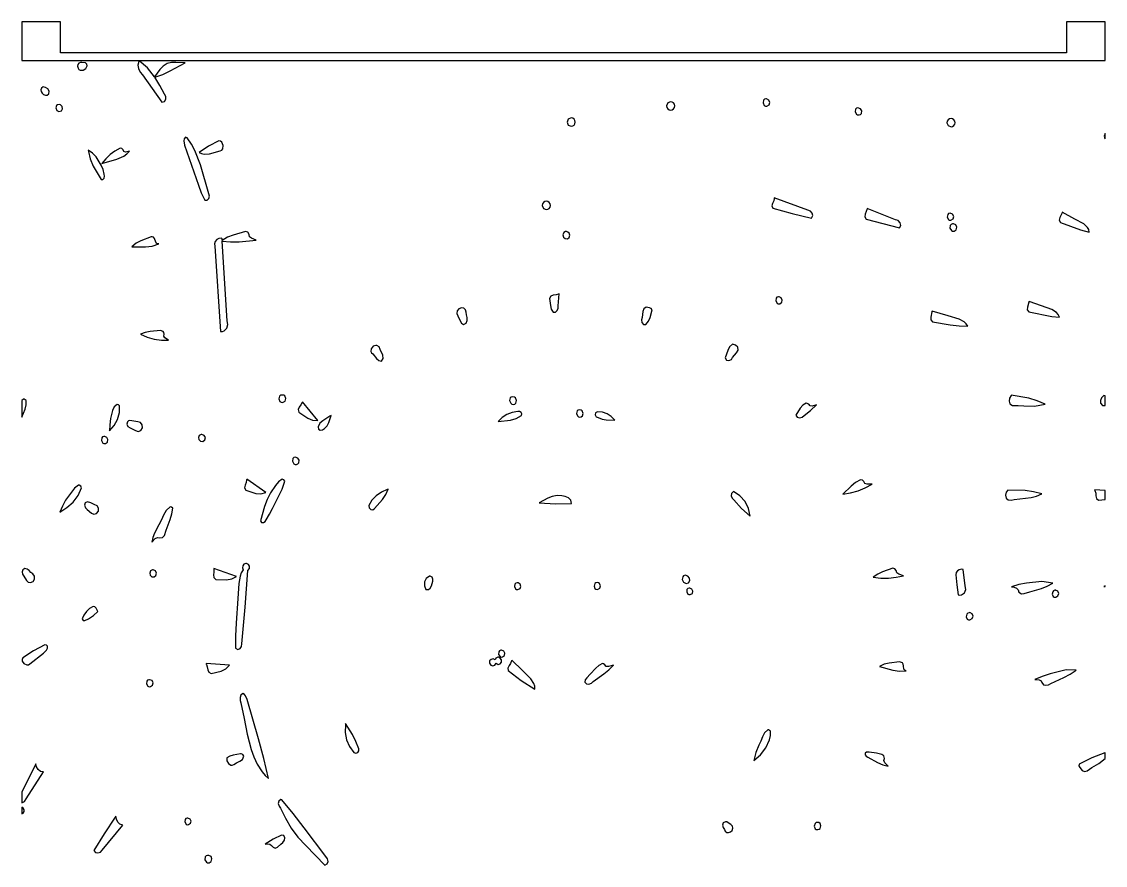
# Model space of a CAD drawing. Extents: x 0 to 14, y 0 to 21.
# Drawn here: x 0 to 14, y 10.11 to 21 of the extents above; entities that cross this region are included whole.
import ezdxf

# ---------------------------------------------------------------- set-up
doc = ezdxf.new("R2010")
doc.units = 0
doc.layers.add('Layer_1', color=7, linetype='CONTINUOUS')

msp = doc.modelspace()

# ---------------------------------------------------------------- linework, layer by layer
at = {"layer": 'Layer_1', "color": 7}
for points in [[(0.000505, 20.999475), (0.000505, 20.499521), (14.000483, 20.499521), (14.000483, 20.999475), (13.50047, 20.999475), (13.50047, 20.599512), (0.500456, 20.599512), (0.500456, 20.999475), (0.000505, 20.999475), (0.000505, 20.999475)], [(0.762119, 20.473339), (0.740673, 20.464833), (0.726454, 20.446777), (0.721592, 20.423701), (0.728218, 20.400136), (0.739841, 20.383021), (0.755738, 20.373648), (0.793686, 20.374463), (0.828734, 20.395253), (0.847556, 20.428689), (0.84201, 20.452354), (0.824441, 20.466386), (0.776837, 20.472182), (0.762119, 20.473339), (0.762119, 20.473339)], [(1.51822, 20.495883), (1.515962, 20.489214), (1.515144, 20.486674), (1.500735, 20.43981), (1.508696, 20.392981), (1.531829, 20.349247), (1.562935, 20.311663), (1.811477, 19.961586), (1.844957, 19.970088), (1.862475, 19.998049), (1.863039, 20.033121), (1.845654, 20.062954), (1.785684, 20.174224), (1.719755, 20.282007), (1.822488, 20.317729), (1.919931, 20.365758), (2.111228, 20.469862), (1.993502, 20.473721), (1.93494, 20.472173), (1.878451, 20.458065), (1.828686, 20.425848), (1.787029, 20.383946), (1.71463, 20.289669), (1.625883, 20.401878), (1.518231, 20.49588), (1.51822, 20.495883)], [(0.277766, 20.157437), (0.254989, 20.142488), (0.247201, 20.121531), (0.25144, 20.098143), (0.264748, 20.075904), (0.284166, 20.058393), (0.306733, 20.049189), (0.32949, 20.05187), (0.349479, 20.070015), (0.354745, 20.102481), (0.338347, 20.130666), (0.309586, 20.150381), (0.277766, 20.157437), (0.277766, 20.157437)], [(0.482707, 19.928408), (0.464783, 19.925361), (0.452373, 19.915806), (0.443277, 19.885467), (0.453783, 19.853984), (0.482256, 19.837953), (0.512892, 19.847653), (0.528223, 19.87457), (0.525144, 19.905199), (0.500555, 19.926037), (0.48275, 19.928408), (0.48275, 19.928408), (0.482707, 19.928408)], [(8.384656, 19.96578), (8.346787, 19.950082), (8.331118, 19.912202), (8.335332, 19.891369), (8.346806, 19.874357), (8.363821, 19.862887), (8.384656, 19.858679), (8.405481, 19.862895), (8.422487, 19.874367), (8.433954, 19.891376), (8.438165, 19.912202), (8.43397, 19.933046), (8.422506, 19.950072), (8.405494, 19.961558), (8.384656, 19.96578), (8.384656, 19.96578)], [(9.624994, 20.002051), (9.616076, 20.002051), (9.597517, 19.997407), (9.585444, 19.985656), (9.579235, 19.951125), (9.594411, 19.919045), (9.609067, 19.910356), (9.627929, 19.909998), (9.656637, 19.925435), (9.665123, 19.956207), (9.654278, 19.986901), (9.624994, 20.002104), (9.624994, 20.002051)], [(10.803328, 19.886791), (10.784971, 19.881452), (10.773506, 19.869351), (10.769116, 19.834894), (10.785882, 19.803484), (10.800862, 19.795189), (10.819528, 19.795179), (10.838458, 19.802589), (10.850346, 19.815009), (10.855106, 19.847169), (10.838026, 19.876237), (10.803328, 19.886791), (10.803328, 19.886791)], [(7.099613, 19.756427), (7.061728, 19.74077), (7.046019, 19.702906), (7.061727, 19.665041), (7.099613, 19.649383), (7.120439, 19.653599), (7.137444, 19.665071), (7.148912, 19.68208), (7.153123, 19.702906), (7.148911, 19.723732), (7.137443, 19.74074), (7.120438, 19.752211), (7.099613, 19.756427), (7.099613, 19.756427)], [(12.006921, 19.749318), (11.986087, 19.74511), (11.969072, 19.73364), (11.957597, 19.716628), (11.953384, 19.695794), (11.969053, 19.657915), (12.006921, 19.642217), (12.02776, 19.646439), (12.044772, 19.657924), (12.056236, 19.674951), (12.060431, 19.695794), (12.05622, 19.716621), (12.044753, 19.73363), (12.027747, 19.745102), (12.006921, 19.749318), (12.006921, 19.749318)], [(2.118329, 19.506672), (2.09973, 19.488582), (2.096001, 19.46216), (2.105209, 19.406573), (2.284355, 18.887657), (2.321188, 18.789241), (2.365824, 18.69589), (2.397191, 18.69424), (2.419466, 18.715806), (2.427599, 18.747878), (2.416536, 18.777745), (2.308918, 19.153378), (2.239506, 19.334907), (2.193314, 19.420137), (2.136575, 19.500169), (2.118329, 19.506672), (2.118329, 19.506672)], [(14.000483, 19.55529), (13.986665, 19.523066), (13.995431, 19.489366), (14.000483, 19.486332), (14.000483, 19.55529), (14.000483, 19.55529)], [(0.86117, 19.341749), (0.864094, 19.325048), (0.887182, 19.227716), (0.925076, 19.13519), (1.026039, 18.962844), (1.050927, 18.962548), (1.066138, 18.980165), (1.071827, 19.006139), (1.068152, 19.030918), (1.052661, 19.091222), (1.027918, 19.14853), (0.963972, 19.255706), (0.915572, 19.302204), (0.86117, 19.341749), (0.86117, 19.341749)], [(1.274804, 19.365617), (1.206065, 19.32996), (1.143738, 19.283649), (1.087675, 19.229388), (1.037726, 19.169879), (1.229257, 19.222535), (1.318422, 19.263402), (1.357952, 19.292229), (1.392818, 19.328465), (1.342868, 19.316077), (1.320739, 19.322308), (1.310081, 19.345387), (1.29536, 19.360617), (1.274804, 19.365617), (1.274804, 19.365617)], [(2.546567, 19.459543), (2.415833, 19.391919), (2.292291, 19.311597), (2.325301, 19.296009), (2.359189, 19.289173), (2.428502, 19.294713), (2.565584, 19.333317), (2.586529, 19.341664), (2.599627, 19.357783), (2.604646, 19.402042), (2.585379, 19.443495), (2.56812, 19.456107), (2.546567, 19.459543), (2.546567, 19.459543)], [(6.778303, 18.680675), (6.75747, 18.676467), (6.740455, 18.664998), (6.72898, 18.647987), (6.724766, 18.627154), (6.740434, 18.589273), (6.778303, 18.573574), (6.799142, 18.577796), (6.816154, 18.589283), (6.827618, 18.60631), (6.831813, 18.627154), (6.827601, 18.64798), (6.816133, 18.664988), (6.799128, 18.676459), (6.778303, 18.680675), (6.778303, 18.680675)], [(9.723885, 18.724058), (9.722474, 18.717113), (9.722474, 18.716125), (9.71663, 18.685858), (9.701187, 18.654362), (9.691914, 18.622975), (9.704581, 18.593037), (9.953772, 18.523754), (10.206118, 18.463722), (10.222713, 18.495459), (10.214546, 18.52865), (10.189556, 18.555022), (10.155685, 18.566304), (9.724082, 18.724061), (9.724082, 18.724061), (9.723885, 18.724058)], [(10.923724, 18.58967), (10.922031, 18.582781), (10.922031, 18.581849), (10.912689, 18.549106), (10.897562, 18.513924), (10.892194, 18.479962), (10.912125, 18.450881), (11.341724, 18.336889), (11.359457, 18.36951), (11.350596, 18.403602), (11.324098, 18.430782), (11.28892, 18.442669), (10.924007, 18.589678), (10.924007, 18.589678), (10.923724, 18.58967)], [(11.994363, 18.526062), (11.976374, 18.521582), (11.964715, 18.510352), (11.958838, 18.477356), (11.97363, 18.446498), (11.987808, 18.437942), (12.00599, 18.437205), (12.036269, 18.454749), (12.042033, 18.485272), (12.02687, 18.513975), (11.994363, 18.526062), (11.994363, 18.526062)], [(13.443941, 18.541551), (13.443941, 18.541551), (13.443941, 18.541551), (13.443941, 18.541551), (13.443941, 18.541551), (13.441683, 18.534935), (13.441118, 18.533665), (13.413355, 18.470821), (13.406011, 18.438062), (13.420008, 18.407272), (13.681826, 18.311692), (13.79384, 18.28369), (13.785281, 18.316428), (13.7698, 18.344405), (13.723485, 18.38887), (13.607347, 18.451369), (13.443912, 18.541548), (13.443941, 18.541551)], [(12.038643, 18.388863), (12.028145, 18.388327), (12.009215, 18.382543), (11.997491, 18.369846), (11.993378, 18.334143), (12.011242, 18.302079), (12.026988, 18.293929), (12.046517, 18.29451), (12.074894, 18.314366), (12.081379, 18.345602), (12.068464, 18.374885), (12.038643, 18.38888), (12.038643, 18.388863)], [(1.686202, 18.221844), (1.673191, 18.221449), (1.540133, 18.171659), (1.477778, 18.138208), (1.421838, 18.094449), (1.600405, 18.093108), (1.688426, 18.103114), (1.772576, 18.132484), (1.747653, 18.137867), (1.732876, 18.15473), (1.716958, 18.201329), (1.70437, 18.21594), (1.686202, 18.221835), (1.686202, 18.221844)], [(2.890001, 18.290912), (2.734746, 18.245537), (2.659611, 18.216357), (2.589589, 18.176096), (2.590359, 18.195432), (2.581888, 18.202804), (2.549624, 18.20134), (2.519983, 18.188299), (2.500708, 18.163733), (2.492552, 18.132793), (2.496267, 18.100632), (2.569413, 16.998148), (2.594994, 16.999229), (2.617173, 17.008189), (2.649533, 17.043463), (2.662903, 17.091413), (2.653693, 17.139479), (2.590193, 18.166999), (2.699709, 18.155708), (2.809637, 18.157072), (3.028631, 18.18078), (2.967686, 18.204468), (2.944285, 18.222888), (2.940107, 18.253597), (2.922067, 18.281601), (2.890001, 18.290912), (2.890001, 18.290912)], [(7.027759, 18.289698), (7.002716, 18.27633), (6.993148, 18.249292), (6.999038, 18.219691), (7.020365, 18.198637), (7.049985, 18.196792), (7.0733, 18.214012), (7.083306, 18.241308), (7.073, 18.269689), (7.057365, 18.283925), (7.037073, 18.289535), (7.027759, 18.289817), (7.027759, 18.289698)], [(6.945351, 17.487239), (6.938718, 17.484755), (6.935473, 17.483542), (6.903569, 17.473527), (6.867655, 17.468585), (6.837095, 17.456941), (6.821257, 17.426824), (6.833086, 17.333961), (6.842685, 17.288842), (6.867627, 17.250545), (6.897566, 17.250377), (6.919016, 17.269943), (6.931083, 17.299598), (6.932876, 17.329697), (6.945351, 17.487236), (6.945351, 17.487239)], [(9.786651, 17.449207), (9.777112, 17.448925), (9.758326, 17.443879), (9.746584, 17.431653), (9.742056, 17.396396), (9.759177, 17.364624), (9.774495, 17.356754), (9.793594, 17.357806), (9.819746, 17.376419), (9.825714, 17.406296), (9.813886, 17.434749), (9.786651, 17.449088), (9.786651, 17.449207)], [(13.014822, 17.388351), (13.013411, 17.381406), (13.013411, 17.380418), (12.99423, 17.313089), (12.992317, 17.279939), (13.011435, 17.252204), (13.309772, 17.194383), (13.409763, 17.18683), (13.392812, 17.21927), (13.369877, 17.245357), (13.311014, 17.282865), (13.176027, 17.329926), (13.014963, 17.388357), (13.014963, 17.388357), (13.014822, 17.388351)], [(5.681133, 17.305228), (5.648797, 17.293523), (5.626694, 17.266453), (5.620883, 17.233291), (5.637423, 17.203309), (5.66493, 17.138156), (5.682834, 17.108655), (5.710569, 17.089757), (5.741923, 17.109145), (5.755416, 17.141938), (5.755403, 17.180156), (5.746234, 17.21582), (5.744362, 17.248357), (5.734527, 17.278875), (5.714271, 17.300217), (5.681133, 17.305228), (5.681133, 17.305228)], [(8.068228, 17.313828), (8.036773, 17.292703), (8.023764, 17.258335), (8.015199, 17.181259), (8.00851, 17.149639), (8.014567, 17.115927), (8.033372, 17.092267), (8.064926, 17.090804), (8.096505, 17.132378), (8.11997, 17.17949), (8.144682, 17.280367), (8.131383, 17.297415), (8.111673, 17.306289), (8.068228, 17.313828), (8.068228, 17.313828)], [(11.762037, 17.263612), (11.761191, 17.25661), (11.761191, 17.25534), (11.746512, 17.185832), (11.746113, 17.151896), (11.76771, 17.124812), (11.995513, 17.087769), (12.110197, 17.073501), (12.225559, 17.067157), (12.204666, 17.099762), (12.178231, 17.12542), (12.113362, 17.160822), (11.967975, 17.20248), (11.762207, 17.263609), (11.762207, 17.263609), (11.762037, 17.263612)], [(1.792532, 17.012586), (1.661397, 17.000365), (1.596922, 16.987704), (1.535664, 16.963254), (1.622443, 16.928677), (1.712549, 16.902926), (1.804832, 16.888653), (1.898145, 16.88851), (1.851459, 16.917343), (1.838785, 16.939686), (1.842581, 16.967389), (1.838742, 16.985708), (1.827306, 17.00024), (1.792532, 17.012586), (1.792532, 17.012586)], [(4.586862, 16.821039), (4.575892, 16.821039), (4.539956, 16.808822), (4.516569, 16.777584), (4.513018, 16.74065), (4.520958, 16.724212), (4.53659, 16.711348), (4.585982, 16.650443), (4.615155, 16.625888), (4.650526, 16.616705), (4.670627, 16.652724), (4.668146, 16.692764), (4.633273, 16.76906), (4.617683, 16.802739), (4.586862, 16.821149), (4.586862, 16.821039)], [(9.182554, 16.834547), (9.146342, 16.800208), (9.122642, 16.75567), (9.090776, 16.659258), (9.107212, 16.631825), (9.138277, 16.625632), (9.169369, 16.637879), (9.185885, 16.665764), (9.237168, 16.724932), (9.255032, 16.75818), (9.253674, 16.795464), (9.223205, 16.824577), (9.182554, 16.834547), (9.182554, 16.834547)], [(0.033714, 16.126634), (0.024562, 16.126126), (0.000421, 16.107551), (0.000421, 15.895441), (0.046495, 15.998196), (0.056764, 16.053344), (0.056698, 16.110525), (0.033714, 16.12662), (0.033714, 16.126634)], [(3.365478, 16.17915), (3.345968, 16.176532), (3.332726, 16.165939), (3.324021, 16.13157), (3.337311, 16.097523), (3.351565, 16.087333), (3.370549, 16.085278), (3.389493, 16.090585), (3.40272, 16.10223), (3.412268, 16.135533), (3.399688, 16.167176), (3.385256, 16.176747), (3.365478, 16.17915), (3.365478, 16.17915)], [(6.345899, 16.156621), (6.325964, 16.153068), (6.312578, 16.14195), (6.304135, 16.107143), (6.317939, 16.072449), (6.332361, 16.061472), (6.351357, 16.058117), (6.371486, 16.062993), (6.385213, 16.074685), (6.394373, 16.109132), (6.380661, 16.142697), (6.365797, 16.153286), (6.345899, 16.156621), (6.345899, 16.156621)], [(12.786081, 16.176009), (12.783541, 16.173187), (12.763345, 16.14003), (12.756595, 16.099945), (12.767658, 16.064207), (12.800897, 16.044093), (12.874275, 16.042659), (12.947653, 16.038525), (13.086781, 16.037664), (13.223751, 16.060352), (13.119766, 16.106545), (13.010511, 16.137214), (12.786137, 16.175998), (12.786137, 16.175998), (12.786081, 16.176009)], [(13.977764, 16.174259), (13.974942, 16.171118), (13.951778, 16.143757), (13.936676, 16.108573), (13.937497, 16.073491), (13.962101, 16.046433), (14.000398, 16.04378), (14.000398, 16.169236), (13.977764, 16.174251), (13.977764, 16.174259)], [(1.233983, 16.05922), (1.195679, 16.025087), (1.175772, 15.978056), (1.149373, 15.876492), (1.140185, 15.796967), (1.136749, 15.716859), (1.194412, 15.786023), (1.237718, 15.865716), (1.262428, 15.952204), (1.264302, 16.041748), (1.251663, 16.055055), (1.233983, 16.05922), (1.233983, 16.05922)], [(3.630284, 16.09152), (3.62714, 16.085182), (3.625475, 16.08182), (3.609052, 16.05173), (3.587102, 16.022329), (3.573342, 15.991765), (3.581488, 15.958182), (3.696135, 15.880709), (3.759746, 15.855883), (3.828652, 15.851191), (3.630273, 16.09152), (3.630284, 16.09152)], [(6.41199, 15.968048), (6.33922, 15.955345), (6.270277, 15.928872), (6.208208, 15.889177), (6.15606, 15.836803), (6.314663, 15.853118), (6.390711, 15.875), (6.459725, 15.913591), (6.463676, 15.935861), (6.453245, 15.953784), (6.43412, 15.965225), (6.41199, 15.968048), (6.41199, 15.968048)], [(7.208325, 15.987121), (7.189967, 15.984141), (7.177298, 15.974067), (7.16832, 15.941998), (7.17998, 15.909643), (7.193108, 15.89921), (7.210865, 15.895729), (7.230494, 15.899745), (7.244358, 15.910475), (7.254924, 15.942881), (7.242826, 15.974558), (7.228359, 15.984378), (7.208325, 15.987121), (7.208325, 15.987121)], [(7.438308, 15.961986), (7.414336, 15.949477), (7.410887, 15.924666), (7.42354, 15.900008), (7.447875, 15.887956), (7.498638, 15.867438), (7.552245, 15.857297), (7.661885, 15.856373), (7.616576, 15.901799), (7.562585, 15.936481), (7.502349, 15.957512), (7.438308, 15.961986), (7.438308, 15.961986)], [(10.1348, 16.075262), (10.092672, 16.046592), (10.058103, 16.008664), (10.00399, 15.921693), (10.019382, 15.892406), (10.049693, 15.883753), (10.083322, 15.892085), (10.108667, 15.913754), (10.193404, 15.978491), (10.269844, 16.052551), (10.214197, 16.036943), (10.187945, 16.040523), (10.169175, 16.061644), (10.1348, 16.075262), (10.1348, 16.075262)], [(1.397088, 15.849317), (1.379741, 15.845016), (1.368145, 15.8346), (1.360993, 15.803502), (1.373197, 15.772174), (1.402326, 15.756768), (1.470033, 15.71998), (1.505396, 15.710335), (1.541066, 15.722647), (1.559317, 15.754788), (1.557356, 15.792844), (1.537493, 15.823266), (1.50204, 15.832505), (1.449888, 15.843566), (1.397088, 15.849317), (1.397088, 15.849317)], [(3.999377, 15.916732), (3.982949, 15.905982), (3.893209, 15.848183), (3.853014, 15.814827), (3.82905, 15.768235), (3.83434, 15.73951), (3.857894, 15.726764), (3.887503, 15.729393), (3.910962, 15.746792), (3.945144, 15.781465), (3.968397, 15.82392), (3.999377, 15.916732), (3.999377, 15.916732)], [(1.073249, 15.645643), (1.063219, 15.644938), (1.045217, 15.638577), (1.034112, 15.625735), (1.030475, 15.590658), (1.04806, 15.559804), (1.063484, 15.552242), (1.082621, 15.553272), (1.109018, 15.573031), (1.114695, 15.603782), (1.101993, 15.632373), (1.073249, 15.645654), (1.073249, 15.645643)], [(2.317838, 15.671551), (2.317838, 15.671551), (2.293391, 15.658763), (2.283997, 15.632611), (2.289635, 15.603826), (2.310288, 15.583137), (2.341597, 15.581577), (2.365175, 15.601175), (2.373202, 15.630647), (2.357857, 15.658707), (2.326934, 15.671331), (2.317838, 15.671613), (2.317838, 15.671551)], [(3.534204, 15.376762), (3.515707, 15.371058), (3.504261, 15.358633), (3.500244, 15.323695), (3.517589, 15.292097), (3.532846, 15.283849), (3.551733, 15.283992), (3.569615, 15.291808), (3.5807, 15.304442), (3.584599, 15.336688), (3.567683, 15.365778), (3.534204, 15.376762), (3.534204, 15.376762)], [(0.741748, 15.015771), (0.734749, 15.015771), (0.683679, 14.976495), (0.642699, 14.92646), (0.566352, 14.820916), (0.525871, 14.746541), (0.492876, 14.668449), (0.584118, 14.726372), (0.665359, 14.798505), (0.730514, 14.88431), (0.773498, 14.983248), (0.763031, 15.004919), (0.741748, 15.015825), (0.741748, 15.015771)], [(2.908577, 15.09509), (2.90725, 15.088201), (2.906488, 15.084396), (2.89889, 15.050694), (2.88572, 15.01638), (2.880715, 14.983167), (2.897612, 14.952765), (3.024913, 14.910306), (3.090727, 14.904908), (3.155527, 14.921678), (2.908582, 15.09509), (2.908577, 15.09509)], [(3.365204, 15.091562), (3.317816, 15.058501), (3.281579, 15.012993), (3.21577, 14.91556), (3.172396, 14.829638), (3.137286, 14.739959), (3.086289, 14.554569), (3.100776, 14.535711), (3.122909, 14.535862), (3.145198, 14.548536), (3.16015, 14.567247), (3.204295, 14.63958), (3.241145, 14.715951), (3.317136, 14.867714), (3.365946, 14.965297), (3.398938, 15.068135), (3.385687, 15.085235), (3.365204, 15.091562), (3.365204, 15.091562)], [(10.837647, 15.085884), (10.774044, 15.0485), (10.714841, 15.004171), (10.608821, 14.900842), (10.708394, 14.917293), (10.805456, 14.944599), (10.899147, 14.981996), (10.988607, 15.028722), (10.923894, 15.029679), (10.895223, 15.038627), (10.879754, 15.064993), (10.861579, 15.081162), (10.837647, 15.085884), (10.837647, 15.085884)], [(4.735635, 14.964012), (4.721191, 14.958333), (4.647263, 14.925932), (4.580817, 14.879524), (4.525441, 14.82079), (4.48472, 14.751408), (4.489554, 14.72302), (4.510478, 14.703209), (4.537554, 14.698485), (4.560844, 14.715357), (4.662681, 14.830358), (4.705737, 14.893367), (4.735635, 14.964012), (4.735635, 14.964012)], [(6.917015, 14.881936), (6.855708, 14.869298), (6.79706, 14.847663), (6.687541, 14.786849), (6.896396, 14.773254), (7.105653, 14.778857), (7.095999, 14.822266), (7.065507, 14.851998), (7.02369, 14.869661), (6.980064, 14.876864), (6.917015, 14.881936), (6.917015, 14.881936)], [(9.195452, 14.933198), (9.191981, 14.930489), (9.169978, 14.907464), (9.16838, 14.878038), (9.181122, 14.848434), (9.202141, 14.824876), (9.300954, 14.714726), (9.411747, 14.616627), (9.390607, 14.71455), (9.345795, 14.804249), (9.279885, 14.879277), (9.195452, 14.93319), (9.195452, 14.933198)], [(12.742364, 14.950617), (12.717792, 14.923757), (12.710463, 14.886255), (12.720135, 14.849708), (12.746569, 14.825711), (12.783688, 14.822984), (12.820614, 14.828855), (12.895103, 14.837672), (13.040924, 14.857412), (13.112055, 14.875714), (13.180627, 14.902439), (13.073656, 14.93147), (12.963856, 14.945236), (12.742364, 14.950617), (12.742364, 14.950617)], [(13.860952, 14.955632), (13.863492, 14.949073), (13.864903, 14.945216), (13.875915, 14.91337), (13.879318, 14.876941), (13.887874, 14.844139), (13.914349, 14.823174), (14.000398, 14.831884), (14.000398, 14.9483), (13.860952, 14.955632), (13.860952, 14.955632)], [(0.849622, 14.801897), (0.821617, 14.786584), (0.814116, 14.757068), (0.823859, 14.725409), (0.84759, 14.70367), (0.901119, 14.654993), (0.932437, 14.6414), (0.967424, 14.648549), (0.992243, 14.678405), (0.993132, 14.717425), (0.973657, 14.751057), (0.937384, 14.764746), (0.895675, 14.789606), (0.84963, 14.801897), (0.849622, 14.801897)], [(1.917932, 14.73702), (1.868128, 14.690065), (1.833939, 14.630392), (1.80527, 14.566223), (1.772025, 14.505784), (1.715437, 14.396993), (1.693742, 14.339892), (1.68124, 14.279843), (1.726017, 14.329112), (1.754148, 14.342242), (1.78564, 14.334027), (1.821102, 14.339409), (1.844455, 14.364796), (1.868212, 14.434292), (1.920354, 14.573536), (1.941734, 14.644638), (1.952219, 14.717671), (1.937963, 14.732755), (1.917932, 14.73702), (1.917932, 14.73702)], [(2.903725, 14.004069), (2.894299, 14.003533), (2.870929, 13.994709), (2.857995, 13.97403), (2.855387, 13.948341), (2.862992, 13.924488), (2.838156, 13.883065), (2.821545, 13.839018), (2.80587, 13.745562), (2.794804, 13.554735), (2.771263, 13.232419), (2.762898, 13.071213), (2.763828, 12.910472), (2.792545, 12.8958), (2.821785, 12.907288), (2.84182, 12.934576), (2.842926, 12.967303), (2.887183, 13.441593), (2.923845, 13.915779), (2.943304, 13.939611), (2.945187, 13.968458), (2.931368, 13.993041), (2.903725, 14.004083), (2.903725, 14.004069)], [(0.04187, 13.939963), (0.0151, 13.92485), (0.006368, 13.897239), (0.011804, 13.865786), (0.027539, 13.839147), (0.061126, 13.786267), (0.083503, 13.765611), (0.11397, 13.757675), (0.148717, 13.772119), (0.166951, 13.803596), (0.166467, 13.840611), (0.145059, 13.871668), (0.119496, 13.889988), (0.096936, 13.913032), (0.072641, 13.932468), (0.04187, 13.939963), (0.04187, 13.939963)], [(1.689233, 13.921167), (1.664684, 13.908022), (1.655335, 13.881567), (1.661144, 13.852587), (1.682067, 13.831869), (1.713009, 13.830728), (1.735614, 13.850739), (1.743186, 13.88051), (1.729032, 13.908653), (1.698382, 13.921056), (1.689233, 13.921056), (1.689233, 13.921167)], [(2.481659, 13.939963), (2.482167, 13.932907), (2.482449, 13.929159), (2.483793, 13.894514), (2.480321, 13.857403), (2.484899, 13.823924), (2.510395, 13.800175), (2.648537, 13.793621), (2.715815, 13.805358), (2.777459, 13.836443), (2.481676, 13.939963), (2.481659, 13.939963)], [(11.255194, 13.943821), (11.122892, 13.897267), (11.060285, 13.865888), (11.001956, 13.82691), (11.100247, 13.816064), (11.199043, 13.816418), (11.297346, 13.827062), (11.394161, 13.847083), (11.331839, 13.865965), (11.306793, 13.882803), (11.299108, 13.912844), (11.282221, 13.93577), (11.255194, 13.943821), (11.255194, 13.943821)], [(12.14236, 13.929766), (12.113497, 13.92496), (12.088561, 13.910621), (12.072653, 13.888079), (12.070873, 13.85866), (12.082335, 13.729364), (12.097289, 13.600195), (12.121222, 13.595546), (12.14386, 13.599643), (12.180848, 13.627571), (12.199453, 13.67097), (12.190874, 13.716832), (12.165897, 13.928939), (12.158955, 13.927782), (12.158672, 13.927782), (12.14236, 13.929814), (12.14236, 13.929766)], [(5.27825, 13.839751), (5.2691, 13.839356), (5.228203, 13.811357), (5.206323, 13.766114), (5.204284, 13.715131), (5.222909, 13.669913), (5.2551, 13.668819), (5.279575, 13.687533), (5.295574, 13.717087), (5.302338, 13.748517), (5.313425, 13.77474), (5.314252, 13.80422), (5.3031, 13.828655), (5.27825, 13.839743), (5.27825, 13.839751)], [(6.400636, 13.755525), (6.383591, 13.75066), (6.372437, 13.739593), (6.366503, 13.707706), (6.380241, 13.67757), (6.393675, 13.668692), (6.411053, 13.66689), (6.439135, 13.680768), (6.44974, 13.709432), (6.441994, 13.738763), (6.415021, 13.754641), (6.400636, 13.755516), (6.400636, 13.755525)], [(7.435599, 13.757952), (7.417593, 13.754828), (7.405047, 13.744636), (7.395865, 13.712598), (7.407115, 13.68094), (7.420108, 13.671223), (7.437857, 13.668764), (7.468956, 13.684067), (7.478839, 13.715015), (7.467666, 13.745135), (7.454234, 13.754736), (7.435599, 13.757952), (7.435599, 13.757952)], [(8.571713, 13.853919), (8.552435, 13.847406), (8.540297, 13.834539), (8.535147, 13.798505), (8.551666, 13.763347), (8.585259, 13.746598), (8.61643, 13.755718), (8.631618, 13.783143), (8.629221, 13.815791), (8.607639, 13.840578), (8.571713, 13.853919), (8.571713, 13.853919)], [(13.18074, 13.770189), (12.982126, 13.748969), (12.883679, 13.734103), (12.788508, 13.704979), (12.821225, 13.700082), (12.851658, 13.687246), (12.874245, 13.665445), (12.883419, 13.633653), (12.915957, 13.614841), (12.952161, 13.618107), (13.025518, 13.640488), (13.177562, 13.683913), (13.250931, 13.713057), (13.321033, 13.749629), (13.18074, 13.770189), (13.18074, 13.770189)], [(8.622146, 13.686623), (8.605734, 13.680841), (8.59554, 13.669361), (8.591948, 13.637999), (8.60766, 13.60992), (8.621595, 13.602543), (8.638966, 13.602507), (8.666086, 13.618539), (8.672731, 13.647713), (8.660489, 13.675299), (8.630951, 13.686566), (8.622146, 13.686566), (8.622146, 13.686623)], [(13.358907, 13.659118), (13.348154, 13.658356), (13.331691, 13.652329), (13.320669, 13.640216), (13.314281, 13.606987), (13.327652, 13.577187), (13.341329, 13.56936), (13.359443, 13.569334), (13.388375, 13.586609), (13.397727, 13.616675), (13.387796, 13.645518), (13.358879, 13.659126), (13.358879, 13.659126), (13.358907, 13.659118)], [(14.000398, 13.715175), (13.981659, 13.70779), (14.000398, 13.706294), (14.000398, 13.715167), (14.000398, 13.715175)], [(0.925029, 13.451529), (0.87816, 13.423358), (0.838287, 13.384883), (0.80557, 13.339423), (0.78017, 13.290298), (0.794536, 13.269308), (0.817839, 13.26749), (0.864726, 13.290834), (0.928803, 13.333414), (0.985001, 13.386031), (0.962524, 13.427931), (0.947413, 13.444894), (0.925029, 13.451515), (0.925029, 13.451529)], [(12.251523, 13.370003), (12.240771, 13.369467), (12.222245, 13.36436), (12.209893, 13.352126), (12.202724, 13.316817), (12.217288, 13.284614), (12.232102, 13.276262), (12.251608, 13.276588), (12.282203, 13.293249), (12.291497, 13.324376), (12.280846, 13.354967), (12.251608, 13.37002), (12.251608, 13.37002), (12.251523, 13.370003)], [(0.300942, 12.952569), (0.225779, 12.917535), (0.153891, 12.875721), (0.014532, 12.785662), (0.005841, 12.765748), (0.0066, 12.745785), (0.029016, 12.711783), (0.066871, 12.6958), (0.086931, 12.69836), (0.10526, 12.709979), (0.280932, 12.846018), (0.323077, 12.886692), (0.336054, 12.911542), (0.333683, 12.938184), (0.319104, 12.949497), (0.300942, 12.952569), (0.300942, 12.952569)], [(6.20082, 12.885487), (6.191558, 12.884895), (6.17413, 12.878018), (6.163725, 12.865013), (6.161533, 12.830645), (6.180086, 12.801849), (6.195612, 12.795809), (6.214488, 12.798684), (6.238256, 12.818729), (6.241791, 12.847425), (6.228257, 12.873455), (6.20082, 12.885498), (6.20082, 12.885487)], [(6.160084, 12.794812), (6.152202, 12.79453), (6.12794, 12.783798), (6.117091, 12.759692), (6.091365, 12.772573), (6.064222, 12.766924), (6.04582, 12.747297), (6.046315, 12.718242), (6.060666, 12.692453), (6.086982, 12.683918), (6.113855, 12.692129), (6.129878, 12.716577), (6.154705, 12.701579), (6.182117, 12.708923), (6.200732, 12.731297), (6.199166, 12.761388), (6.184382, 12.783925), (6.160084, 12.794682), (6.160084, 12.794812)], [(6.333992, 12.756613), (6.33117, 12.750162), (6.329844, 12.747077), (6.317299, 12.715205), (6.296372, 12.685732), (6.281034, 12.655512), (6.285253, 12.621398), (6.453093, 12.494196), (6.630927, 12.381842), (6.627983, 12.420117), (6.616899, 12.454908), (6.57674, 12.516228), (6.469467, 12.621124), (6.333978, 12.756613), (6.333992, 12.756613)], [(2.382608, 12.712745), (2.385035, 12.706132), (2.386361, 12.702548), (2.397235, 12.669672), (2.403895, 12.632996), (2.41725, 12.601992), (2.448207, 12.586131), (2.579725, 12.616259), (2.63928, 12.645797), (2.686993, 12.693288), (2.382613, 12.712745), (2.382608, 12.712745)], [(7.502514, 12.714664), (7.457834, 12.688073), (7.420182, 12.651227), (7.345852, 12.575537), (7.3001, 12.529574), (7.281785, 12.503588), (7.274986, 12.474004), (7.297276, 12.449564), (7.328862, 12.446869), (7.361084, 12.459892), (7.385279, 12.482604), (7.522742, 12.579222), (7.587725, 12.632067), (7.645177, 12.693333), (7.583212, 12.673647), (7.553805, 12.675031), (7.532655, 12.698018), (7.519225, 12.709527), (7.502514, 12.714664), (7.502514, 12.714664)], [(11.340143, 12.733683), (11.206899, 12.719954), (11.142103, 12.704414), (11.081825, 12.675088), (11.253279, 12.627015), (11.340758, 12.614376), (11.429495, 12.620517), (11.408605, 12.62805), (11.395219, 12.642571), (11.391, 12.683631), (11.389022, 12.70543), (11.378568, 12.721205), (11.340143, 12.733683), (11.340143, 12.733683)], [(13.492906, 12.633756), (13.287589, 12.579171), (13.186352, 12.547375), (13.087691, 12.508133), (13.146563, 12.501132), (13.171948, 12.49157), (13.182236, 12.466517), (13.201165, 12.439537), (13.2316, 12.432414), (13.265385, 12.439544), (13.294363, 12.455327), (13.464183, 12.531371), (13.546101, 12.57526), (13.624139, 12.625874), (13.492906, 12.633756), (13.492906, 12.633756)], [(1.643482, 12.504606), (1.626062, 12.498111), (1.615476, 12.48536), (1.612583, 12.450933), (1.630348, 12.421018), (1.645585, 12.413908), (1.664318, 12.415311), (1.691523, 12.433505), (1.697555, 12.46532), (1.684172, 12.494398), (1.653128, 12.504386), (1.643482, 12.504668), (1.643482, 12.504606)], [(2.859078, 12.324305), (2.831905, 12.304615), (2.822044, 12.273381), (2.824237, 12.237858), (2.833226, 12.205298), (2.876064, 12.004998), (2.915403, 11.803082), (2.966185, 11.604677), (3.000536, 11.508393), (3.043349, 11.414909), (3.106865, 11.313688), (3.146152, 11.268769), (3.191349, 11.229534), (3.129098, 11.486786), (3.058416, 11.74188), (2.911938, 12.250496), (2.894165, 12.295921), (2.880123, 12.315274), (2.859078, 12.324305), (2.859078, 12.324305)], [(4.185356, 11.940438), (4.184029, 11.920538), (4.181747, 11.824918), (4.19796, 11.730105), (4.233983, 11.641681), (4.291133, 11.565226), (4.316836, 11.557067), (4.341843, 11.564798), (4.357727, 11.584304), (4.356063, 11.611471), (4.317784, 11.705303), (4.275147, 11.797453), (4.185353, 11.940438), (4.185356, 11.940438)], [(9.650168, 11.857315), (9.640121, 11.856863), (9.597792, 11.817415), (9.570751, 11.766324), (9.548896, 11.711182), (9.522124, 11.659582), (9.485788, 11.562497), (9.460205, 11.461972), (9.545154, 11.536284), (9.615734, 11.625733), (9.662242, 11.727794), (9.673437, 11.782765), (9.674976, 11.839941), (9.650168, 11.857304), (9.650168, 11.857315)], [(2.834053, 11.547311), (2.826611, 11.547029), (2.733932, 11.53066), (2.68893, 11.518903), (2.649615, 11.496426), (2.651277, 11.457804), (2.670656, 11.422587), (2.702004, 11.402723), (2.72037, 11.402283), (2.739574, 11.410162), (2.776431, 11.432464), (2.81762, 11.451562), (2.852611, 11.47624), (2.870872, 11.515279), (2.858067, 11.537474), (2.834053, 11.547195), (2.834053, 11.547311)], [(10.94904, 11.568534), (10.916951, 11.568534), (10.897735, 11.556212), (10.897397, 11.536017), (10.910145, 11.516301), (10.930187, 11.505418), (11.057194, 11.433547), (11.124521, 11.406093), (11.195589, 11.389608), (11.150352, 11.432808), (11.139872, 11.459829), (11.149671, 11.488992), (11.139781, 11.521824), (11.112605, 11.539948), (11.044233, 11.554863), (10.94904, 11.568587), (10.94904, 11.568534)], [(13.994951, 11.562249), (13.82456, 11.496497), (13.661195, 11.415296), (13.656805, 11.391485), (13.669207, 11.37152), (13.700481, 11.333053), (13.733452, 11.318996), (13.767314, 11.326774), (13.82638, 11.369655), (13.916723, 11.424524), (14.000398, 11.487999), (14.000398, 11.562029), (13.994951, 11.562311), (13.994951, 11.562249)], [(0.181218, 11.416343), (0.173722, 11.401348), (0.000421, 11.053368), (0.000421, 10.915178), (0.03604, 10.932407), (0.057469, 10.965064), (0.283357, 11.314257), (0.244172, 11.320701), (0.214705, 11.34487), (0.194029, 11.379254), (0.181218, 11.416343), (0.181218, 11.416343)], [(3.348115, 10.957952), (3.321485, 10.937929), (3.315961, 10.907105), (3.325136, 10.873536), (3.342603, 10.845282), (3.408535, 10.714886), (3.482001, 10.588188), (3.567706, 10.47023), (3.670357, 10.366054), (3.917245, 10.108196), (3.948457, 10.125605), (3.959524, 10.15785), (3.952717, 10.193532), (3.930309, 10.221252), (3.650741, 10.592242), (3.509978, 10.776855), (3.362503, 10.955638), (3.348115, 10.957952), (3.348115, 10.957952)], [(0.000421, 10.859283), (0.000421, 10.771145), (0.020184, 10.78314), (0.0326, 10.803376), (0.033818, 10.826513), (0.019987, 10.847212), (0.000421, 10.859283), (0.000421, 10.859283)], [(1.217998, 10.742149), (1.208738, 10.727928), (1.068155, 10.515313), (0.934178, 10.30046), (0.953563, 10.273665), (0.984903, 10.267617), (1.016911, 10.278954), (1.038301, 10.304318), (1.307572, 10.628434), (1.268866, 10.63976), (1.242294, 10.667331), (1.225967, 10.703882), (1.217998, 10.742149), (1.217998, 10.742149)], [(2.149221, 10.718668), (2.139905, 10.718273), (2.121691, 10.713413), (2.110554, 10.701735), (2.107043, 10.668245), (2.124429, 10.638436), (2.139413, 10.631361), (2.157767, 10.632943), (2.183416, 10.651218), (2.18865, 10.679436), (2.176306, 10.705837), (2.149221, 10.71866), (2.149221, 10.718668)], [(9.092497, 10.670987), (9.064689, 10.656414), (9.055346, 10.628168), (9.061227, 10.596127), (9.079092, 10.570172), (9.09111, 10.548017), (9.110655, 10.533828), (9.13392, 10.530494), (9.157098, 10.540902), (9.180729, 10.559312), (9.190107, 10.586041), (9.184208, 10.613461), (9.162009, 10.633945), (9.129602, 10.658552), (9.112233, 10.668249), (9.092497, 10.670987), (9.092497, 10.670987)], [(10.282572, 10.662444), (10.263506, 10.658835), (10.250155, 10.647693), (10.240277, 10.613255), (10.252302, 10.580013), (10.266329, 10.570366), (10.285592, 10.568848), (10.303399, 10.573983), (10.316044, 10.585439), (10.32578, 10.618425), (10.314667, 10.650022), (10.30125, 10.659741), (10.282572, 10.662444), (10.282572, 10.662444)], [(3.358258, 10.497742), (3.248311, 10.446511), (3.147198, 10.380276), (3.17671, 10.384744), (3.204946, 10.379702), (3.229457, 10.36526), (3.247794, 10.341526), (3.276394, 10.330871), (3.303649, 10.341036), (3.349492, 10.382923), (3.375006, 10.403901), (3.394672, 10.432197), (3.400679, 10.463181), (3.385211, 10.492227), (3.358258, 10.497742), (3.358258, 10.497742)], [(2.402394, 10.23619), (2.383395, 10.229234), (2.371836, 10.21593), (2.36845, 10.180022), (2.387053, 10.147958), (2.40298, 10.139459), (2.42246, 10.13923), (2.449026, 10.158583), (2.457823, 10.18982), (2.448167, 10.219933), (2.419373, 10.235913), (2.402394, 10.236195), (2.402394, 10.23619)]]:
    msp.add_lwpolyline(points, dxfattribs=at)

doc.saveas('drawing.dxf')
